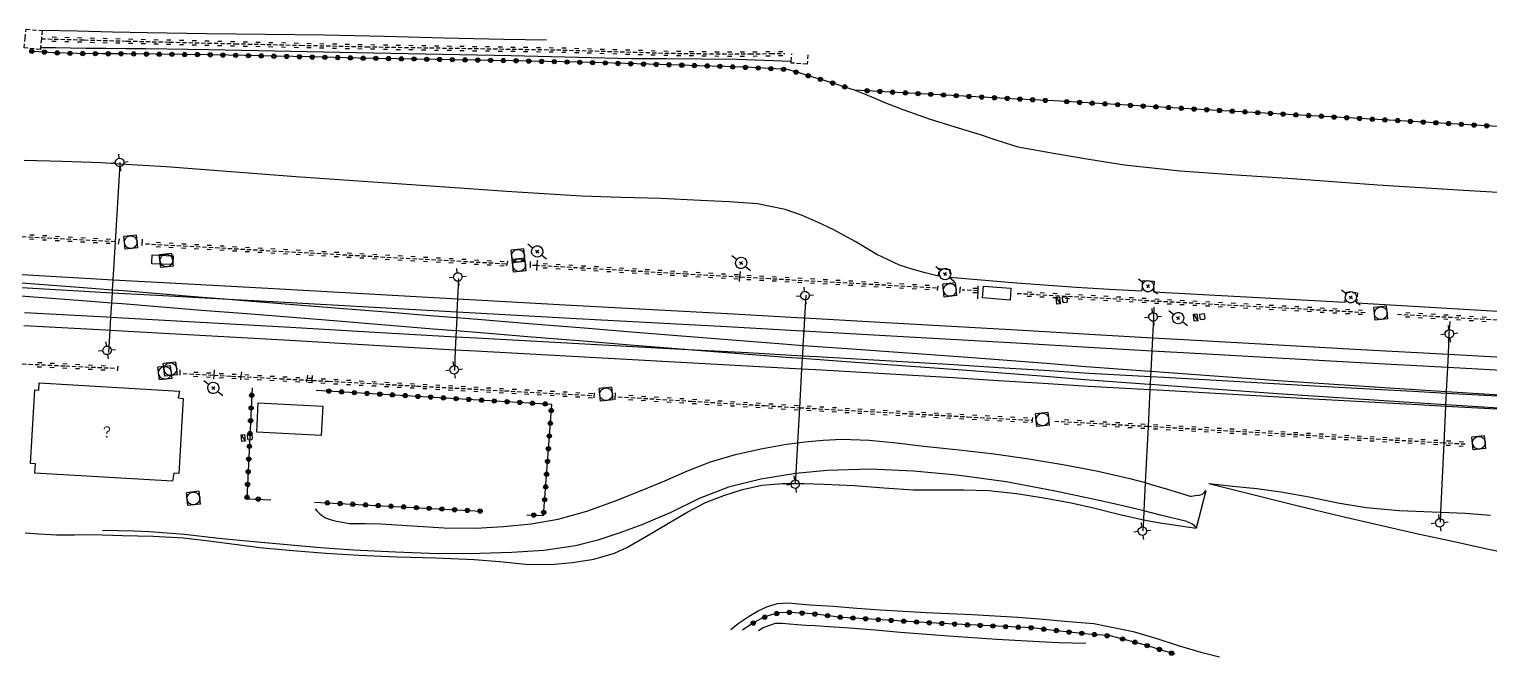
# Model space of a CAD drawing. Header units: millimetres. Extents: x 85000 to 86000, y 139000 to 140001.
# Drawn here: x 85425.2 to 85597.1, y 139003.6 to 139077.4 of the extents above; entities that cross this region are included whole.
import ezdxf
from ezdxf.enums import TextEntityAlignment as Align

# ---------------------------------------------------------------- set-up
doc = ezdxf.new("R2010")
doc.units = ezdxf.units.MM
doc.linetypes.add('DASHED', pattern=[0.75, 0.5, -0.25])
doc.layers.get('0').update_dxf_attribs({"linetype": 'CONTINUOUS'})
for name, color, linetype in [('W0017', 7, 'CONTINUOUS'), ('W0101', 7, 'CONTINUOUS'), ('W0104', 1, 'CONTINUOUS'), ('W0112', 1, 'DASHED'), ('W0120', 7, 'CONTINUOUS'), ('W0211', 2, 'CONTINUOUS'), ('W0214', 2, 'CONTINUOUS'), ('W0220', 5, 'DASHED'), ('W0322', 7, 'CONTINUOUS'), ('W0323', 7, 'CONTINUOUS'), ('W0402', 7, 'CONTINUOUS'), ('W0420', 7, 'CONTINUOUS'), ('W0438', 7, 'CONTINUOUS'), ('W0439', 7, 'CONTINUOUS'), ('W0473', 7, 'CONTINUOUS'), ('W0610', 7, 'CONTINUOUS'), ('W0611', 7, 'CONTINUOUS'), ('W0700', 7, 'CONTINUOUS'), ('W0991', 7, 'CONTINUOUS')]:
    doc.layers.add(name, color=color, linetype=linetype)
doc.styles.get("Standard").update_dxf_attribs({"font": 'romans.shx', "width": 0.85})

# ---------------------------------------------------------------- blocks, each defined once
blk = doc.blocks.new('croix')
for p, q in [((-3, 0), (3, 0)), ((0, -3), (0, 3))]:
    blk.add_line(p, q)
blk = doc.blocks.new('T818')
at = {"color": 16, "linetype": 'Continuous', "xscale": 0.0001666666666666667, "yscale": 0.0001666666666666667}
blk.add_blockref('croix', (0, 0), dxfattribs=at)
blk = doc.blocks.new('T610')
for p, q in [((-0.500001, 0), (-1.000002, 0)), ((0, 0.500001), (0, 1.000002)), ((0.500001, 0), (1.000002, 0)), ((0, -0.500001), (0, -1.000002))]:
    blk.add_line(p, q)
blk.add_ellipse((0, 0), major_axis=(-0.353554, 0.353554), ratio=1, start_param=3.926990817, end_param=10.2101761242)
blk = doc.blocks.new('T420')
for p, q in [((0.75, 0.75), (-0.75, 0.75)), ((-0.75, 0.75), (-0.75, -0.75)), ((0.75, 0.75), (0.75, -0.75)), ((0.75, -0.75), (-0.75, -0.75))]:
    blk.add_line(p, q)
blk.add_ellipse((0, 0), major_axis=(-0.53, 0.53), ratio=1, start_param=3.926991, end_param=10.210176)
blk = doc.blocks.new('T438')
for p, q in [((-0.4, 0.2), (0.4, 0.2)), ((-0.4, -0.2), (-0.4, 0.2)), ((0.15, 1.1), (-0.3, 1.1)), ((-0.3, 1.1), (-0.3, 0.5)), ((-0.3, 0.5), (0.15, 0.5)), ((0.3, 0.65), (0.3, 0.95)), ((0.4, 0.2), (0.4, -0.2))]:
    blk.add_line(p, q)
at = {"flags": 128}
for points in [[(-0.4, -0.2), (0.4, 0.2)], [(0.4, -0.2), (-0.4, -0.2)]]:
    blk.add_lwpolyline(points, dxfattribs=at)
for centre, major_axis, start_param, end_param in [((0.15, 0.95), (0.106, -0.106), 0.785398, 2.356194), ((0.15, 0.65), (0.106, 0.106), 3.926991, 5.497787)]:
    blk.add_ellipse(centre, major_axis=major_axis, ratio=1, start_param=start_param, end_param=end_param)
blk = doc.blocks.new('T473')
for p, q in [((-0.166667, 0.166667), (0.166667, -0.166667)), ((-0.166667, -0.166667), (0.166667, 0.166667)), ((0.500001, 0.500001), (1.000002, 1.000002)), ((-1.000002, -1.000002), (-0.500001, -0.500001))]:
    blk.add_line(p, q)
blk.add_ellipse((0, 0), major_axis=(0.471405, 0.471405), ratio=1, start_param=5.4977871438, end_param=11.780972451)
blk = doc.blocks.new('t220o')
at = {"color": 0, "linetype": 'Continuous'}
for p, q in [((-0.25, 0.25), (0.25, 0.25)), ((-0.25, -0.25), (0.25, -0.25))]:
    blk.add_line(p, q, dxfattribs=at)
blk = doc.blocks.new('t323o')
at = {"color": 0, "linetype": 'Continuous'}
for radius in [0.25, 0.15]:
    blk.add_circle((0, 0), radius, dxfattribs=at)
blk = doc.blocks.new('t322o')
at = {"color": 0, "linetype": 'Continuous'}
for radius in [0.25, 0.15]:
    blk.add_circle((0, 0), radius, dxfattribs=at)

msp = doc.modelspace()

# ---------------------------------------------------------------- linework, layer by layer
at = {"layer": 'W0017'}
for points in [[(85458.87, 139021.04), (85459.11, 139020.77), (85459.35, 139020.51), (85459.61, 139020.27), (85460.09, 139019.99), (85460.62, 139019.79), (85461.16, 139019.62), (85462.92, 139019.31), (85464.75, 139019.29), (85466.58, 139019.28), (85470.32, 139019.02), (85474.05, 139018.8), (85477.78, 139018.77), (85481.03, 139018.94), (85484.27, 139019.27), (85487.46, 139019.82), (85490.81, 139020.75), (85494.09, 139021.94), (85497.35, 139023.21), (85500.02, 139024.34), (85502.68, 139025.51), (85505.38, 139026.54), (85508.31, 139027.4), (85511.3, 139028.09), (85514.31, 139028.62), (85515.62, 139028.8), (85516.47, 139028.91), (85518.65, 139029.11), (85520.83, 139029.21), (85524.05, 139029.1), (85527.27, 139028.77), (85530.49, 139028.41), (85534.62, 139027.98), (85538.74, 139027.48), (85542.85, 139026.89), (85546.83, 139026.24), (85550.79, 139025.5), (85554.71, 139024.61), (85556.53, 139024.11), (85557.13, 139023.94), (85559.54, 139023.22), (85561.95, 139022.49)], [(85561.41, 139019.53), (85558.17, 139020.33), (85556.36, 139020.78), (85554.93, 139021.13), (85551.68, 139021.88), (85545.93, 139023.11), (85540.16, 139024.2), (85534.36, 139024.99), (85529.27, 139025.45), (85524.17, 139025.7), (85519.09, 139025.55), (85515.41, 139025.18), (85515.19, 139025.15), (85511.3, 139024.53), (85507.51, 139023.59), (85504.06, 139022.24), (85500.71, 139020.61), (85497.29, 139019.13), (85494.72, 139018.2), (85492.12, 139017.36), (85489.48, 139016.68), (85485.77, 139016.13), (85481.99, 139015.89), (85478.22, 139015.78), (85473.28, 139015.75), (85468.33, 139015.92), (85463.39, 139016.18), (85459.47, 139016.45), (85455.55, 139016.78), (85451.63, 139017.13), (85447.54, 139017.55), (85443.47, 139018), (85439.38, 139018.32), (85437.53, 139018.4), (85435.68, 139018.45), (85433.83, 139018.5)], [(85563.66, 139023.16), (85563.52, 139023.01), (85563.38, 139022.86), (85563.23, 139022.73), (85562.84, 139022.59), (85562.39, 139022.54), (85561.95, 139022.49)], [(85561.41, 139019.53), (85561.61, 139019.46), (85561.81, 139019.39), (85562, 139019.3), (85562.2, 139019.13), (85562.37, 139018.94), (85562.54, 139018.74)]]:
    msp.add_lwpolyline(points, dxfattribs=at)
at = {"layer": 'W0101'}
for points in [[(85425.95, 139026.31), (85425.37, 139026.34), (85425.87, 139035.02), (85426.34, 139034.99), (85426.39, 139035.84), (85442.89, 139034.88), (85442.76, 139034.06)], [(85442.76, 139034.06), (85443.32, 139034.02), (85442.81, 139025.2), (85442.24, 139025.23)], [(85442.24, 139025.23), (85442.08, 139024.29), (85425.88, 139025.23), (85425.95, 139026.31)]]:
    msp.add_lwpolyline(points, dxfattribs=at)
at = {"layer": 'W0104'}
msp.add_lwpolyline([(85459.58, 139029.64), (85451.98, 139030.03), (85452.16, 139033.49), (85459.75, 139033.11)], close=True, dxfattribs=at)
at = {"layer": 'W0112'}
msp.add_lwpolyline([(85426.53, 139075.03), (85424.61, 139075.22), (85424.73, 139076.35), (85424.84, 139077.41), (85426.74, 139077.27), (85426.65, 139076.29), (85426.55, 139075.27)], close=True, dxfattribs=at)
for points in [[(85516.76, 139073.32), (85514.86, 139073.43), (85514.88, 139073.65), (85514.94, 139074.52)], [(85516.82, 139074.42), (85516.78, 139073.61), (85516.76, 139073.32)], [(85532.19, 139048.38), (85532.28, 139049.27), (85533.54, 139049.16), (85533.52, 139048.23)], [(85556.15, 139046.6), (85556.26, 139047.88), (85557.58, 139047.8), (85557.49, 139046.52)], [(85580.07, 139045.3), (85580.16, 139046.52), (85581.49, 139046.44), (85581.41, 139045.2)]]:
    msp.add_lwpolyline(points, dxfattribs=at)
at = {"layer": 'W0120'}
for points in [[(85435.78, 139052.78), (85435.69, 139052.16)], [(85438.5, 139051.97), (85438.54, 139052.72)], [(85481.49, 139050.19), (85481.39, 139049.58)], [(85484.19, 139049.37), (85484.2, 139050.1)], [(85484.97, 139050.28), (85484.93, 139049.63), (85484.89, 139049.04)], [(85508.86, 139048.92), (85508.8, 139048.27), (85508.76, 139047.76)], [(85532.13, 139047.23), (85532.05, 139046.71)], [(85534.73, 139046.39), (85534.8, 139047.12)], [(85536.84, 139047.26), (85536.82, 139046.67), (85536.78, 139045.71)], [(85435.64, 139037.81), (85435.55, 139037.25)], [(85442.97, 139036.74), (85442.99, 139037.37)], [(85446.99, 139037.37), (85446.95, 139036.74), (85446.91, 139036.3)], [(85450.19, 139037.12), (85450.12, 139036.57), (85450.08, 139036.19)], [(85457.97, 139036.73), (85457.9, 139036.16), (85457.86, 139035.91)], [(85458.52, 139035.83), (85458.52, 139036.13), (85458.53, 139036.71)], [(85491.71, 139034.67), (85491.65, 139034.07)], [(85494.17, 139033.86), (85494.22, 139034.68)], [(85543.26, 139031.76), (85543.2, 139031.15)]]:
    msp.add_lwpolyline(points, dxfattribs=at)
at = {"layer": 'W0211'}
for points in [[(85486.1, 139076.14), (85481.08, 139076.22), (85474.04, 139076.38), (85467.01, 139076.56), (85459.97, 139076.72), (85453.02, 139076.81), (85446.07, 139076.88), (85439.12, 139076.98), (85435, 139077.07), (85430.87, 139077.17), (85426.74, 139077.27)], [(85426.55, 139075.27), (85428.32, 139075.25), (85430.09, 139075.23), (85431.86, 139075.2), (85434.22, 139075.18), (85436.57, 139075.16), (85438.93, 139075.14), (85441.4, 139075.11), (85443.87, 139075.08), (85446.33, 139075.05), (85452.14, 139074.92), (85457.94, 139074.8), (85463.74, 139074.67), (85469.81, 139074.56), (85475.87, 139074.46), (85481.93, 139074.34), (85486.65, 139074.22), (85491.36, 139074.09), (85496.07, 139073.99), (85500.22, 139073.96), (85504.37, 139073.95), (85508.52, 139073.89), (85510.64, 139073.82), (85512.76, 139073.73), (85514.88, 139073.65)], [(85541.57, 139063.53), (85540.1, 139064.02), (85538.62, 139064.5), (85537.15, 139064.98), (85534.15, 139065.92), (85531.15, 139066.86), (85528.18, 139067.88), (85526.22, 139068.65), (85524.27, 139069.46), (85522.32, 139070.27)], [(85604.05, 139057.88), (85593.98, 139058.45), (85583.92, 139059.1), (85573.86, 139059.81), (85567.26, 139060.26), (85560.66, 139060.74), (85554.09, 139061.45), (85549.91, 139062.08), (85545.74, 139062.81), (85541.57, 139063.53)], [(85564.01, 139024.02), (85569.2, 139022.72), (85574.38, 139021.42), (85579.58, 139020.16), (85584.01, 139019.13), (85588.44, 139018.14), (85592.89, 139017.19), (85596.59, 139016.36), (85600.3, 139015.57)], [(85507.79, 139006.86), (85508.62, 139007.54), (85509.91, 139008.42), (85510.98, 139009.02), (85512.1, 139009.54), (85513.25, 139009.89), (85514.5, 139009.98), (85515.78, 139009.87), (85517.06, 139009.76), (85519.82, 139009.58), (85522.58, 139009.35), (85525.34, 139009.14), (85530.74, 139008.85), (85536.15, 139008.61), (85541.55, 139008.29), (85544.53, 139008.06), (85547.51, 139007.79), (85550.49, 139007.53)], [(85550.49, 139007.53), (85552.03, 139007.23), (85553.57, 139006.93), (85555.11, 139006.59), (85557.77, 139005.84), (85560.41, 139004.98), (85563.07, 139004.19), (85565.27, 139003.64)]]:
    msp.add_lwpolyline(points, dxfattribs=at)
at = {"layer": 'W0214'}
for points in [[(85532.19, 139048.38), (85530.65, 139048.78), (85529.11, 139049.19), (85527.6, 139049.68), (85524.95, 139050.93), (85522.4, 139052.45), (85519.81, 139053.86), (85517.96, 139054.73), (85516.08, 139055.55), (85514.17, 139056.23), (85510.92, 139056.87), (85507.57, 139057.11), (85504.21, 139057.29), (85499.55, 139057.53), (85494.88, 139057.64), (85490.21, 139057.79), (85485.8, 139058.05), (85481.39, 139058.34), (85476.98, 139058.64), (85470.18, 139059.11), (85463.38, 139059.59), (85456.58, 139060.07), (85448.96, 139060.65), (85441.33, 139061.25), (85435.91, 139061.57), (85433.7, 139061.71), (85429.15, 139061.87), (85424.61, 139061.99)], [(85556.15, 139046.6), (85552.3, 139046.83), (85548.44, 139047.06), (85544.59, 139047.32), (85540.9, 139047.61), (85537.21, 139047.92), (85533.52, 139048.23)], [(85580.07, 139045.3), (85557.49, 139046.52)], [(85604.03, 139043.89), (85581.41, 139045.2)], [(85424.73, 139018.2), (85426.35, 139018.07), (85428.44, 139017.98), (85430.53, 139017.99), (85432.63, 139018), (85436.21, 139017.91), (85439.79, 139017.81), (85443.36, 139017.61), (85446.36, 139017.28), (85449.36, 139016.87), (85452.36, 139016.5), (85456.24, 139016.13), (85460.12, 139015.82), (85464, 139015.57), (85468.53, 139015.38), (85473.05, 139015.27), (85477.57, 139015.09), (85480.59, 139014.82), (85483.6, 139014.52), (85486.59, 139014.48), (85489.13, 139014.7), (85491.66, 139015.1), (85494.09, 139015.8), (85495.63, 139016.52), (85497.11, 139017.37), (85498.6, 139018.23), (85500.65, 139019.45), (85502.7, 139020.68), (85504.81, 139021.76), (85506.96, 139022.61), (85509.16, 139023.31), (85511.4, 139023.8), (85513.84, 139024.02), (85515.35, 139024), (85516.3, 139024), (85518.77, 139023.92), (85522.27, 139023.76), (85525.76, 139023.48), (85529.26, 139023.27), (85532.21, 139023.25), (85535.18, 139023.27), (85538.12, 139023.17), (85541.37, 139022.82), (85544.59, 139022.32), (85547.8, 139021.73), (85550.59, 139021.1), (85553.37, 139020.4), (85556.16, 139019.77), (85556.31, 139019.74), (85558.28, 139019.4), (85560.41, 139019.07), (85562.54, 139018.74)], [(85564.01, 139024.02), (85566.84, 139023.71), (85569.66, 139023.4), (85572.48, 139023.04), (85575.83, 139022.44), (85579.18, 139021.75), (85582.54, 139021.2), (85586.4, 139020.85), (85590.28, 139020.67), (85591.32, 139020.63), (85594.16, 139020.51), (85597.14, 139020.3)], [(85549.54, 139005.19), (85547.94, 139005.24), (85546.34, 139005.29), (85544.74, 139005.35), (85539.07, 139005.65), (85533.4, 139006.06), (85527.73, 139006.5), (85524.74, 139006.75), (85521.74, 139007), (85518.74, 139007.21), (85517.68, 139007.27), (85516.62, 139007.33), (85515.56, 139007.38), (85514.69, 139007.47), (85513.82, 139007.56), (85512.98, 139007.53), (85511.67, 139007.08), (85511.02, 139006.67)]]:
    msp.add_lwpolyline(points, dxfattribs=at)
at = {"layer": 'W0220'}
for points in [[(85426.65, 139076.29), (85431.67, 139076.16), (85436.69, 139076.03), (85441.71, 139075.9), (85449.43, 139075.71), (85457.15, 139075.53), (85464.86, 139075.36), (85472.33, 139075.23), (85479.8, 139075.11), (85487.27, 139074.99), (85494.01, 139074.79), (85500.75, 139074.59), (85507.49, 139074.5), (85509.98, 139074.52), (85512.46, 139074.55), (85514.13, 139074.57)], [(85435.36, 139052.42), (85394.35, 139054.64), (85388.09, 139054.98)], [(85481.29, 139049.81), (85438.91, 139052.15)], [(85531.99, 139046.97), (85522.2, 139047.52), (85512.4, 139048.06), (85508.8, 139048.27), (85502.6, 139048.61), (85496.55, 139048.96), (85490.49, 139049.31), (85484.93, 139049.63), (85484.44, 139049.65)], [(85536.82, 139046.67), (85535, 139046.74)], [(85582.41, 139044.09), (85541.41, 139046.32)], [(85633.68, 139041.17), (85633.13, 139041.2), (85585.93, 139043.89)], [(85391.97, 139039.9), (85400.58, 139039.39), (85409.19, 139038.88), (85417.8, 139038.4), (85422.28, 139038.18), (85423.65, 139038.11), (85429.51, 139037.83), (85435.36, 139037.56)], [(85443.32, 139036.93), (85446.95, 139036.74), (85449.03, 139036.63), (85450.12, 139036.57), (85454.74, 139036.33), (85457.9, 139036.16), (85458.52, 139036.13), (85460.44, 139036.03), (85470.8, 139035.47), (85481.15, 139034.91), (85491.5, 139034.35)], [(85494.51, 139034.2), (85503.15, 139033.68), (85511.79, 139033.16), (85515.85, 139032.92), (85520.43, 139032.66), (85528.03, 139032.25), (85535.62, 139031.85), (85543.21, 139031.45)], [(85594.19, 139028.62), (85591.7, 139028.76), (85556.86, 139030.69), (85545.78, 139031.3)]]:
    msp.add_lwpolyline(points, dxfattribs=at)
at = {"layer": 'W0322'}
for points in [[(85522.32, 139070.27), (85521.19, 139070.62), (85520.06, 139070.98), (85518.93, 139071.33), (85517.43, 139071.79), (85515.93, 139072.23), (85514.43, 139072.67), (85513.02, 139072.75), (85511.62, 139072.83), (85510.21, 139072.9), (85507.08, 139073.03), (85503.95, 139073.13), (85500.82, 139073.23), (85495.34, 139073.38), (85489.85, 139073.53), (85484.37, 139073.66), (85477.56, 139073.79), (85470.75, 139073.9), (85463.94, 139074.02), (85458.19, 139074.15), (85452.45, 139074.28), (85446.7, 139074.41), (85443.36, 139074.45), (85440.03, 139074.48), (85436.69, 139074.52), (85433.8, 139074.54), (85430.91, 139074.55), (85428.02, 139074.64), (85425.19, 139074.85)], [(85552.41, 139006.08), (85551.55, 139006.16), (85550.68, 139006.23), (85549.82, 139006.31), (85547.63, 139006.53), (85545.44, 139006.78), (85543.26, 139007.03), (85539.97, 139007.18), (85536.68, 139007.34), (85533.39, 139007.5), (85529.19, 139007.75), (85525, 139008.01), (85520.8, 139008.27), (85519.28, 139008.46), (85517.76, 139008.64), (85516.24, 139008.76), (85515.34, 139008.82), (85514.44, 139008.86), (85513.55, 139008.8), (85512.84, 139008.65), (85512.14, 139008.44), (85511.46, 139008.17), (85510.55, 139007.69), (85509.67, 139007.12), (85509.16, 139006.78)], [(85560.07, 139003.93), (85558.57, 139004.39), (85556.85, 139004.92), (85555.12, 139005.41), (85554.22, 139005.64), (85553.32, 139005.86), (85552.41, 139006.08)]]:
    msp.add_lwpolyline(points, dxfattribs=at)
at = {"layer": 'W0323'}
for points in [[(85545.81, 139068.98), (85540.85, 139069.25), (85535.88, 139069.51), (85530.92, 139069.78), (85528.05, 139069.94), (85525.18, 139070.1), (85522.32, 139070.27)], [(85698.01, 139055.84), (85692.21, 139056.3), (85663.74, 139059.65), (85637.85, 139062.54), (85620.18, 139064.28), (85617.94, 139064.48), (85617.43, 139064.52), (85606.03, 139065.52), (85585.93, 139066.69), (85565.73, 139067.83), (85545.81, 139068.98)], [(85451.44, 139035.25), (85450.83, 139022.22), (85453.66, 139022.1)], [(85483.76, 139020.32), (85485.74, 139020.26), (85486.69, 139033.31), (85458.98, 139034.96)], [(85458.79, 139021.82), (85478.44, 139020.75)]]:
    msp.add_lwpolyline(points, dxfattribs=at)
at = {"layer": 'W0402'}
msp.add_lwpolyline([(85563.66, 139023.16), (85562.54, 139018.74)], dxfattribs=at)
at = {"layer": 'W0420'}
msp.add_lwpolyline([(85442.11, 139049.76), (85439.63, 139049.85), (85439.64, 139049.98), (85439.67, 139050.88), (85442.15, 139050.79), (85442.11, 139049.85)], close=True, dxfattribs=at)
at = {"layer": 'W0439'}
msp.add_lwpolyline([(85540.63, 139045.57), (85537.38, 139045.82), (85537.49, 139047.21), (85540.73, 139046.97)], close=True, dxfattribs=at)
at = {"layer": 'W0611'}
for points in [[(85434.57, 139039.42), (85434.73, 139042.04), (85434.82, 139043.57), (85434.93, 139045.25), (85435, 139046.44), (85435.02, 139046.77), (85435.09, 139047.97), (85435.36, 139052.42), (85435.91, 139061.57), (85435.92, 139061.75)], [(85475.72, 139048.09), (85475.61, 139045.73), (85475.55, 139044.2), (85475.52, 139043.52), (85475.45, 139041.99), (85475.42, 139041.26), (85475.35, 139039.73), (85475.24, 139037.3)], [(85516.59, 139046.13), (85516.44, 139043.48), (85516.35, 139041.95), (85516.26, 139040.25), (85516.19, 139039.02), (85516.17, 139038.73), (85516.1, 139037.5), (85515.85, 139032.92), (85515.62, 139028.8), (85515.41, 139025.18), (85515.35, 139024), (85515.35, 139023.92)], [(85557.55, 139044.73), (85557.5, 139043.55)], [(85557.5, 139043.54), (85557.38, 139041.14), (85557.31, 139039.61), (85557.18, 139037.21), (85557.15, 139036.59), (85557.11, 139035.68), (85557.08, 139035.06), (85556.86, 139030.69), (85556.53, 139024.11), (85556.36, 139020.78), (85556.31, 139019.74), (85556.24, 139018.43)], [(85592.31, 139041.63), (85592.41, 139043.07)], [(85591.26, 139019.46), (85591.32, 139020.63), (85591.7, 139028.76), (85591.91, 139033.11), (85591.92, 139033.29), (85591.98, 139034.64), (85591.99, 139034.82), (85592.12, 139037.68), (85592.2, 139039.2), (85592.31, 139041.63)]]:
    msp.add_lwpolyline(points, dxfattribs=at)
at = {"layer": 'W0700'}
for points in [[(85421.65, 139048.72), (85432.43, 139048.12), (85435.09, 139047.97), (85443.2, 139047.52), (85453.98, 139046.92), (85465.88, 139046.26), (85475.61, 139045.73), (85477.78, 139045.61), (85489.69, 139044.95), (85498.54, 139044.47), (85507.39, 139043.98), (85516.23, 139043.49), (85516.44, 139043.48), (85524.64, 139043.02), (85533.04, 139042.54), (85541.44, 139042.07), (85550.64, 139041.51)], [(85423.79, 139047.62), (85431.59, 139047.04), (85435.02, 139046.77), (85436.26, 139046.68), (85440.93, 139046.3), (85445.6, 139045.93), (85448.68, 139045.68), (85450.95, 139045.5), (85456.31, 139045.07), (85461.67, 139044.64), (85467.26, 139044.19), (85472.86, 139043.73), (85475.52, 139043.52), (85478.45, 139043.28), (85484.48, 139042.79), (85490.51, 139042.3), (85496.54, 139041.81), (85502.49, 139041.33), (85508.44, 139040.85), (85514.39, 139040.39), (85516.26, 139040.25), (85521.47, 139039.87), (85528.56, 139039.38), (85535.65, 139038.86), (85540.29, 139038.5), (85544.92, 139038.14), (85549.54, 139037.77)], [(85421.57, 139047.19), (85432.34, 139046.59), (85435, 139046.44), (85443.12, 139045.99), (85448.68, 139045.68), (85453.89, 139045.39), (85465.8, 139044.74), (85475.55, 139044.2), (85477.7, 139044.08), (85489.6, 139043.42), (85498.45, 139042.94), (85507.3, 139042.46), (85516.15, 139041.97), (85516.35, 139041.95), (85524.55, 139041.49), (85532.95, 139041.02), (85541.35, 139040.54), (85550.55, 139039.98)], [(85423.68, 139046.1), (85431.47, 139045.52), (85434.93, 139045.25), (85436.14, 139045.15), (85440.81, 139044.78), (85445.48, 139044.4), (85450.83, 139043.98), (85456.19, 139043.55), (85461.54, 139043.12), (85467.14, 139042.67), (85472.73, 139042.21), (85475.45, 139041.99), (85478.33, 139041.75), (85484.36, 139041.26), (85490.38, 139040.77), (85496.41, 139040.28), (85502.37, 139039.8), (85502.77, 139039.77), (85508.32, 139039.33), (85514.27, 139038.86), (85516.17, 139038.73), (85521.36, 139038.35), (85528.45, 139037.85), (85535.54, 139037.33), (85540.17, 139036.98), (85544.8, 139036.61), (85549.43, 139036.25)], [(85424.66, 139044.13), (85434.31, 139043.59), (85434.82, 139043.57), (85443.96, 139043.05), (85455.25, 139042.41), (85466.54, 139041.76), (85475.42, 139041.26), (85477.83, 139041.12), (85488.48, 139040.54), (85499.12, 139039.97), (85502.77, 139039.77), (85509.77, 139039.39), (85516.19, 139039.02), (85517.85, 139038.93), (85525.92, 139038.47), (85534, 139037.99), (85539.32, 139037.66), (85544.64, 139037.33), (85549.94, 139036.99)], [(85424.58, 139042.6), (85434.23, 139042.07), (85434.73, 139042.04), (85443.88, 139041.53), (85455.17, 139040.89), (85466.46, 139040.24), (85475.35, 139039.73), (85477.74, 139039.6), (85488.39, 139039.02), (85499.04, 139038.44), (85509.69, 139037.86), (85516.1, 139037.5), (85517.76, 139037.4), (85525.84, 139036.94), (85533.91, 139036.46), (85539.22, 139036.13), (85544.54, 139035.8), (85549.86, 139035.47)], [(85550.64, 139041.51), (85557.38, 139041.14), (85561.06, 139040.93), (85571.49, 139040.36), (85581.91, 139039.78), (85592.2, 139039.2), (85595.76, 139039.01), (85609.62, 139038.23)], [(85550.55, 139039.98), (85557.31, 139039.61), (85560.98, 139039.41), (85571.4, 139038.83), (85581.83, 139038.25), (85592.12, 139037.68), (85595.68, 139037.48), (85609.53, 139036.7), (85623.38, 139035.92), (85638.3, 139035.08), (85653.22, 139034.24), (85668.15, 139033.4), (85684.95, 139032.46), (85701.76, 139031.52), (85718.57, 139030.59), (85732.76, 139029.8), (85734.11, 139029.73), (85749.64, 139028.86), (85765.18, 139028), (85781.69, 139027.08), (85798.19, 139026.15), (85814.7, 139025.22)], [(85549.54, 139037.77), (85557.09, 139037.22), (85557.18, 139037.21), (85564.64, 139036.66), (85572.19, 139036.12), (85587.09, 139035.13), (85591.99, 139034.82), (85601.99, 139034.19), (85616.9, 139033.26)], [(85549.94, 139036.99), (85557.15, 139036.59), (85558.77, 139036.5), (85567.61, 139036), (85576.44, 139035.5), (85588.73, 139034.82), (85591.98, 139034.64), (85601.01, 139034.14), (85613.3, 139033.46), (85616.9, 139033.26), (85626.24, 139032.74), (85639.18, 139032.03), (85652.12, 139031.32), (85664.25, 139030.64), (85676.39, 139029.96), (85688.52, 139029.29), (85700.97, 139028.6), (85713.43, 139027.91), (85725.89, 139027.21), (85741.16, 139026.35), (85756.43, 139025.48), (85771.71, 139024.62), (85787.51, 139023.73), (85803.31, 139022.85)], [(85549.43, 139036.25), (85556.98, 139035.69), (85557.11, 139035.68), (85564.53, 139035.14), (85572.08, 139034.59), (85586.99, 139033.6), (85591.92, 139033.29), (85601.9, 139032.67), (85616.83, 139031.73)], [(85549.86, 139035.47), (85557.08, 139035.06), (85558.69, 139034.97), (85567.52, 139034.47), (85576.35, 139033.98), (85588.64, 139033.29), (85591.91, 139033.11), (85600.93, 139032.61)]]:
    msp.add_lwpolyline(points, dxfattribs=at)

# ---------------------------------------------------------------- block references
at = {"layer": 'W0220'}
for p, rotation in [((85428.15, 139076.25), 358.5510828904489), ((85429.65, 139076.21), 358.5510828904489), ((85431.15, 139076.17), 358.5510828904489), ((85432.65, 139076.13), 358.5393882407484), ((85434.15, 139076.09), 358.5393882407484), ((85435.65, 139076.06), 358.5393882407484), ((85437.15, 139076.02), 358.5738909845713), ((85438.65, 139075.98), 358.5738909845713), ((85440.14, 139075.94), 358.5738909845713), ((85441.64, 139075.91), 358.5738909845713), ((85443.14, 139075.87), 358.5821873677083), ((85444.64, 139075.83), 358.5821873677083), ((85446.14, 139075.8), 358.5821873677083), ((85447.64, 139075.76), 358.5821873677083), ((85449.14, 139075.72), 358.5821873677083), ((85450.64, 139075.68), 358.6192883211987), ((85452.14, 139075.65), 358.6192883211987), ((85453.64, 139075.61), 358.6192883211987), ((85455.14, 139075.58), 358.6192883211987), ((85456.64, 139075.54), 358.6192883211987), ((85458.14, 139075.51), 358.7604428197335), ((85459.64, 139075.47), 358.7604428197335), ((85461.14, 139075.44), 358.7604428197335), ((85462.64, 139075.41), 358.7604428197335), ((85464.14, 139075.38), 358.7604428197335), ((85465.64, 139075.35), 358.9719016431242), ((85467.14, 139075.32), 358.9719016431242), ((85468.64, 139075.29), 358.9719016431242), ((85470.14, 139075.27), 358.9719016431242), ((85471.64, 139075.24), 358.9719016431242), ((85473.14, 139075.21), 359.0947590496538), ((85474.64, 139075.19), 359.0947590496538), ((85476.14, 139075.17), 359.0947590496538), ((85477.64, 139075.14), 359.0947590496538), ((85479.14, 139075.12), 359.0947590496538), ((85480.64, 139075.1), 359.1024293228592), ((85482.14, 139075.07), 359.1024293228592), ((85483.64, 139075.05), 359.1024293228592), ((85485.14, 139075.03), 359.1024293228592), ((85486.63, 139075), 359.1024293228592), ((85488.13, 139074.97), 358.283849581446), ((85489.63, 139074.92), 358.283849581446), ((85491.13, 139074.88), 358.283849581446), ((85492.63, 139074.83), 358.283849581446), ((85494.13, 139074.79), 358.2835951495194), ((85495.63, 139074.74), 358.2835951495194), ((85497.13, 139074.7), 358.2835951495194), ((85498.63, 139074.65), 358.2835951495194), ((85500.13, 139074.61), 358.2835951495194), ((85501.63, 139074.58), 359.2522998105661), ((85503.13, 139074.56), 359.2522998105661), ((85504.63, 139074.54), 359.2522998105661), ((85506.13, 139074.52), 359.2522998105661), ((85509.13, 139074.51), 0.3459848016096299), ((85510.63, 139074.52), 0.7150068283887563), ((85512.13, 139074.54), 0.7150068283887563), ((85513.63, 139074.56), 0.7150068283496908), ((85507.63, 139074.5), 0.3459848016096299), ((85425.53, 139052.95), 176.9014993775587), ((85427.03, 139052.87), 176.9014993775587), ((85428.53, 139052.79), 176.9014993775587), ((85430.03, 139052.71), 176.9014993775587), ((85431.52, 139052.63), 176.9014993775587), ((85433.02, 139052.55), 176.9014993775587), ((85434.52, 139052.47), 176.9014993775587), ((85440.41, 139052.07), 176.840763036391), ((85441.9, 139051.99), 176.840763036391), ((85443.4, 139051.9), 176.840763036391), ((85444.9, 139051.82), 176.840763036391), ((85446.4, 139051.74), 176.840763036391), ((85447.9, 139051.66), 176.840763036391), ((85449.39, 139051.57), 176.840763036391), ((85450.89, 139051.49), 176.840763036391), ((85452.39, 139051.41), 176.840763036391), ((85453.89, 139051.33), 176.840763036391), ((85455.38, 139051.24), 176.840763036391), ((85456.88, 139051.16), 176.840763036391), ((85458.38, 139051.08), 176.840763036391), ((85459.88, 139050.99), 176.840763036391), ((85461.37, 139050.91), 176.840763036391), ((85462.87, 139050.83), 176.840763036391), ((85464.37, 139050.75), 176.840763036391), ((85465.87, 139050.66), 176.840763036391), ((85467.37, 139050.58), 176.840763036391), ((85468.86, 139050.5), 176.840763036391), ((85470.36, 139050.42), 176.840763036391), ((85471.86, 139050.33), 176.840763036391), ((85473.36, 139050.25), 176.840763036391), ((85474.85, 139050.17), 176.840763036391), ((85476.35, 139050.09), 176.840763036391), ((85477.85, 139050), 176.840763036391), ((85479.35, 139049.92), 176.840763036391), ((85480.85, 139049.84), 176.840763036391), ((85485.94, 139049.57), 176.7192499535353), ((85487.44, 139049.48), 176.7192499535353), ((85488.93, 139049.4), 176.7192499535353), ((85490.43, 139049.31), 176.7192499535353), ((85491.93, 139049.23), 176.7095644524395), ((85493.43, 139049.14), 176.7095644524395), ((85494.92, 139049.05), 176.7095644524395), ((85496.42, 139048.97), 176.7095644524395), ((85497.92, 139048.88), 176.7378687502266), ((85499.42, 139048.8), 176.7378687502266), ((85500.91, 139048.71), 176.7378687502266), ((85502.41, 139048.63), 176.7378687502266), ((85503.91, 139048.54), 176.7807927497183), ((85505.41, 139048.46), 176.7807927497183), ((85506.9, 139048.37), 176.7807927497183), ((85508.4, 139048.29), 176.7807927497183), ((85509.9, 139048.2), 176.7821940778579), ((85511.4, 139048.12), 176.7821940778579), ((85512.89, 139048.04), 176.810778615931), ((85514.39, 139047.95), 176.810778615931), ((85515.89, 139047.87), 176.810778615931), ((85517.39, 139047.79), 176.810778615931), ((85518.88, 139047.7), 176.810778615931), ((85520.38, 139047.62), 176.810778615931), ((85521.88, 139047.54), 176.810778615931), ((85523.38, 139047.45), 176.8162834223199), ((85524.88, 139047.37), 176.8162834223199), ((85526.37, 139047.29), 176.8162834223199), ((85527.87, 139047.2), 176.8162834223199), ((85529.37, 139047.12), 176.8162834223199), ((85530.87, 139047.04), 176.8162834223199), ((85536.5, 139046.68), 177.7998172412223), ((85542.91, 139046.24), 176.8868119296975), ((85544.41, 139046.16), 176.8868119296975), ((85545.91, 139046.08), 176.8868119296975), ((85547.4, 139045.99), 176.8868119296975), ((85548.9, 139045.91), 176.8868119296975), ((85550.4, 139045.83), 176.8868119296975), ((85551.9, 139045.75), 176.8868119296975), ((85553.4, 139045.67), 176.8868119296975), ((85554.89, 139045.59), 176.8868119296975), ((85556.39, 139045.51), 176.8868119296975), ((85557.89, 139045.42), 176.8868119296975), ((85559.39, 139045.34), 176.8868119296975), ((85560.88, 139045.26), 176.8868119296975), ((85562.38, 139045.18), 176.8868119296975), ((85563.88, 139045.1), 176.8868119296975), ((85565.38, 139045.02), 176.8868119296975), ((85566.88, 139044.94), 176.8868119296975), ((85568.37, 139044.85), 176.8868119296975), ((85569.87, 139044.77), 176.8868119296975), ((85571.37, 139044.69), 176.8868119296975), ((85572.87, 139044.61), 176.8868119296975), ((85574.36, 139044.53), 176.8868119296975), ((85575.86, 139044.45), 176.8868119296975), ((85577.36, 139044.36), 176.8868119296975), ((85578.86, 139044.28), 176.8868119296975), ((85580.36, 139044.2), 176.8868119296975), ((85581.85, 139044.12), 176.8868119296975), ((85587.42, 139043.81), 176.730376139336), ((85588.92, 139043.72), 176.730376139336), ((85590.42, 139043.64), 176.730376139336), ((85591.92, 139043.55), 176.730376139336), ((85593.41, 139043.47), 176.730376139336), ((85594.91, 139043.38), 176.730376139336), ((85596.41, 139043.29), 176.730376139336), ((85426.42, 139037.98), 357.2918186691381), ((85427.91, 139037.91), 357.2918186691381), ((85429.41, 139037.84), 357.2918186691381), ((85430.91, 139037.77), 357.2918186688539), ((85432.41, 139037.7), 357.2918186688539), ((85433.91, 139037.62), 357.2918186688539), ((85444.82, 139036.85), 356.998829981265), ((85446.32, 139036.77), 356.998829981265), ((85447.82, 139036.69), 356.9771066558948), ((85449.32, 139036.61), 357.0147267942203), ((85450.81, 139036.54), 356.9846048828391), ((85452.31, 139036.46), 356.9846048828391), ((85453.81, 139036.38), 356.9846048828391), ((85455.31, 139036.3), 356.973885239814), ((85456.81, 139036.22), 356.973885239814), ((85458.3, 139036.14), 356.9920011086807), ((85459.8, 139036.06), 356.9590203813581), ((85461.3, 139035.98), 356.9311492544883), ((85462.8, 139035.9), 356.9311492544883), ((85464.29, 139035.82), 356.9311492544883), ((85465.79, 139035.74), 356.9311492544883), ((85467.29, 139035.66), 356.9311492544883), ((85468.79, 139035.58), 356.9311492544883), ((85470.29, 139035.5), 356.9311492544883), ((85471.78, 139035.42), 356.8977378430631), ((85473.28, 139035.34), 356.8977378430631), ((85474.78, 139035.26), 356.8977378430631), ((85476.28, 139035.17), 356.8977378430631), ((85477.78, 139035.09), 356.8977378430631), ((85479.27, 139035.01), 356.8977378430631), ((85480.77, 139034.93), 356.8977378430631), ((85482.27, 139034.85), 356.897737843228), ((85483.77, 139034.77), 356.897737843228), ((85485.26, 139034.69), 356.897737843228), ((85486.76, 139034.61), 356.897737843228), ((85488.26, 139034.53), 356.897737843228), ((85489.76, 139034.44), 356.897737843228), ((85491.26, 139034.36), 356.897737843228), ((85496, 139034.11), 356.5371747760472), ((85497.5, 139034.02), 356.5371747760472), ((85499, 139033.93), 356.5371747760472), ((85500.5, 139033.84), 356.5371747760472), ((85501.99, 139033.75), 356.5371747760472), ((85503.49, 139033.66), 356.5433808279735), ((85504.99, 139033.57), 356.5433808279735), ((85506.48, 139033.48), 356.5433808279735), ((85507.98, 139033.39), 356.5433808279735), ((85509.48, 139033.3), 356.5433808279735), ((85510.98, 139033.21), 356.5433808279735), ((85512.47, 139033.12), 356.6716140160881), ((85513.97, 139033.03), 356.6716140160881), ((85515.47, 139032.95), 356.6716140160881), ((85516.97, 139032.86), 356.6804142287738), ((85518.46, 139032.77), 356.6804142287738), ((85519.96, 139032.69), 356.6804142287738), ((85521.46, 139032.6), 356.893739580365), ((85522.96, 139032.52), 356.893739580365), ((85524.45, 139032.44), 356.893739580365), ((85525.95, 139032.36), 356.893739580365), ((85527.45, 139032.28), 356.893739580365), ((85528.95, 139032.2), 357.0066220368332), ((85530.45, 139032.12), 357.0066220368332), ((85531.94, 139032.04), 357.0066220368332), ((85533.44, 139031.96), 357.0066220368332), ((85534.94, 139031.88), 357.0066220368332), ((85536.44, 139031.81), 357.0145408970616), ((85537.94, 139031.73), 357.0145408970616), ((85539.43, 139031.65), 357.0145408970616), ((85540.93, 139031.57), 357.0145408970616), ((85542.43, 139031.49), 357.0145408970616), ((85547.27, 139031.22), 176.8230338814071), ((85548.77, 139031.14), 176.8230338814071), ((85550.27, 139031.05), 176.8230338814071), ((85551.77, 139030.97), 176.8230338814071), ((85553.27, 139030.89), 176.8230338814071), ((85554.76, 139030.8), 176.8230338814071), ((85556.26, 139030.72), 176.8230338814071), ((85557.76, 139030.64), 176.8248144279717), ((85559.26, 139030.55), 176.8248144279717), ((85560.75, 139030.47), 176.8248144279717), ((85562.25, 139030.39), 176.8248144279717), ((85563.75, 139030.31), 176.8248144279717), ((85565.25, 139030.22), 176.8248144279717), ((85566.74, 139030.14), 176.8248144279717), ((85568.24, 139030.06), 176.8248144279717), ((85569.74, 139029.97), 176.8248144279717), ((85571.24, 139029.89), 176.8248144279717), ((85572.74, 139029.81), 176.8248144279717), ((85574.23, 139029.72), 176.8248144279717), ((85575.73, 139029.64), 176.8248144279717), ((85577.23, 139029.56), 176.8248144279717), ((85578.73, 139029.47), 176.8248144279717), ((85580.22, 139029.39), 176.8248144279717), ((85581.72, 139029.31), 176.8248144279717), ((85583.22, 139029.23), 176.8248144279717), ((85584.72, 139029.14), 176.8248144279717), ((85586.21, 139029.06), 176.8248144279717), ((85587.71, 139028.98), 176.8248144279717), ((85589.21, 139028.89), 176.8248144279717), ((85590.71, 139028.81), 176.8248144279717), ((85592.21, 139028.73), 176.8265445772871), ((85593.7, 139028.64), 176.8265445772871)]:
    msp.add_blockref('t220o', p, dxfattribs=dict(at, rotation=rotation))
at = {"layer": 'W0322'}
for p, rotation in [((85425.52, 139074.82), 175.8913306279362), ((85427.01, 139074.72), 175.8913306279362), ((85428.51, 139074.63), 178.2162788462129), ((85430.01, 139074.58), 178.2162788462129), ((85431.51, 139074.55), 179.6436383098078), ((85433.01, 139074.54), 179.6436383098078), ((85434.51, 139074.53), 179.7030307541847), ((85436.01, 139074.53), 179.7030307541847), ((85437.51, 139074.51), 179.3128271986479), ((85439.01, 139074.49), 179.3128271986479), ((85440.51, 139074.48), 179.3815388449675), ((85442.01, 139074.46), 179.3815388449675), ((85443.51, 139074.44), 179.3815388449649), ((85445.01, 139074.43), 179.3815388449649), ((85446.51, 139074.41), 179.3815388449649), ((85448.01, 139074.38), 178.6939702227446), ((85449.51, 139074.35), 178.6939702227446), ((85451.01, 139074.31), 178.6939702227446), ((85452.51, 139074.28), 178.6941973979391), ((85454.01, 139074.24), 178.6941973979391), ((85455.51, 139074.21), 178.6941973979391), ((85457.01, 139074.18), 178.6941973979391), ((85458.51, 139074.14), 178.7737026198529), ((85460.01, 139074.11), 178.7737026198529), ((85461.51, 139074.08), 178.7737026198529), ((85463.01, 139074.04), 178.7737026198529), ((85464.51, 139074.01), 178.9822257952255), ((85466, 139073.99), 178.9822257952255), ((85467.5, 139073.96), 178.9822257952255), ((85469, 139073.93), 178.9822257952255), ((85470.5, 139073.91), 178.9822257952255), ((85472, 139073.88), 179.0747338332223), ((85473.5, 139073.86), 179.0747338332223), ((85475, 139073.84), 179.0747338332223), ((85476.5, 139073.81), 179.0747338332223), ((85478, 139073.79), 178.8897230635737), ((85479.5, 139073.76), 178.8897230635737), ((85481, 139073.73), 178.8897230635737), ((85482.5, 139073.7), 178.8897230635737), ((85484, 139073.67), 178.8897230635737), ((85485.5, 139073.63), 178.5898307172345), ((85487, 139073.6), 178.5898307172345), ((85488.5, 139073.56), 178.5898307172345), ((85490, 139073.52), 178.4433757785966), ((85491.5, 139073.48), 178.4433757785966), ((85493, 139073.44), 178.4433757785966), ((85494.5, 139073.4), 178.4433757785966), ((85496, 139073.36), 178.4433757785924), ((85497.5, 139073.32), 178.4433757785924), ((85499, 139073.28), 178.4433757785924), ((85500.5, 139073.24), 178.4433757785924), ((85502, 139073.19), 178.1883732416435), ((85503.49, 139073.14), 178.1883732416435), ((85504.99, 139073.1), 178.2066604915865), ((85506.49, 139073.05), 178.2066604915865), ((85507.99, 139072.99), 177.6574710872785), ((85509.49, 139072.93), 177.6574710872785), ((85510.99, 139072.86), 177.0299609615656), ((85512.49, 139072.78), 176.7840595737382), ((85513.98, 139072.7), 176.7863404532068), ((85515.44, 139072.37), 163.5567423059089), ((85516.88, 139071.95), 163.5112462934873), ((85518.32, 139071.52), 163.2095652051162), ((85519.75, 139071.08), 162.6979574067356), ((85521.18, 139070.63), 162.3918169050789), ((85510.41, 139007.6), 213.4165813951483), ((85511.75, 139008.28), 201.1730953404971), ((85513.18, 139008.72), 192.0229924817227), ((85514.67, 139008.85), 177.5187351976299), ((85516.16, 139008.77), 176.1859251658326), ((85517.66, 139008.65), 175.3453447156346), ((85519.15, 139008.47), 173.0932787713433), ((85520.64, 139008.29), 173.1304556398171), ((85522.13, 139008.19), 176.4134644450714), ((85523.63, 139008.1), 176.4134644450714), ((85525.13, 139008), 176.4007187583823), ((85526.63, 139007.91), 176.4007187583823), ((85528.12, 139007.81), 176.4007187583823), ((85529.62, 139007.72), 176.6863597684656), ((85531.12, 139007.63), 176.6863597684656), ((85532.61, 139007.55), 176.6863597684656), ((85534.11, 139007.47), 177.0924026689602), ((85535.61, 139007.39), 177.0924026689602), ((85537.11, 139007.32), 177.3192124188158), ((85538.61, 139007.25), 177.3192124188158), ((85540.11, 139007.18), 177.319212418804), ((85541.6, 139007.11), 177.319212418804), ((85543.1, 139007.04), 177.319212418804), ((85544.59, 139006.88), 173.5333784545746), ((85546.08, 139006.71), 173.5333784545319), ((85547.57, 139006.54), 173.5333784545319), ((85549.07, 139006.39), 174.1599192423752), ((85550.56, 139006.24), 174.9013633204868), ((85552.05, 139006.11), 175.0990244895069), ((85553.87, 139005.73), 166.2624026656366), ((85555.32, 139005.35), 164.0546040989498), ((85556.76, 139004.94), 164.0546040989498), ((85558.2, 139004.5), 162.8434480227766), ((85559.63, 139004.06), 163.0354005782263)]:
    msp.add_blockref('t322o', p, dxfattribs=dict(at, rotation=rotation))
at = {"layer": 'W0323'}
for p, rotation in [((85523.81, 139070.18), 176.7494111817706), ((85525.31, 139070.1), 176.7681873901849), ((85526.81, 139070.01), 176.7681873901849), ((85528.31, 139069.93), 176.789211742256), ((85529.8, 139069.84), 176.789211742256), ((85531.3, 139069.76), 176.8847785717287), ((85532.8, 139069.68), 176.8847785717287), ((85534.3, 139069.6), 176.8847785717287), ((85535.79, 139069.51), 176.8847785717287), ((85537.29, 139069.44), 176.9538738638205), ((85538.79, 139069.36), 176.9538738638205), ((85540.29, 139069.28), 176.9538738638205), ((85541.79, 139069.2), 176.9538738634764), ((85543.28, 139069.12), 176.9538738634764), ((85544.78, 139069.04), 176.9538738634764), ((85547.3, 139068.9), 176.7041992555356), ((85548.8, 139068.81), 176.7041992555356), ((85550.3, 139068.72), 176.7041992555356), ((85551.8, 139068.64), 176.7041992555356), ((85553.29, 139068.55), 176.7041992555356), ((85554.79, 139068.46), 176.7041992555356), ((85556.29, 139068.38), 176.7041992555356), ((85557.79, 139068.29), 176.7041992555356), ((85559.28, 139068.21), 176.7041992555356), ((85560.78, 139068.12), 176.7041992555356), ((85562.28, 139068.03), 176.7041992555356), ((85563.78, 139067.95), 176.7041992555356), ((85565.27, 139067.86), 176.7041992555356), ((85566.77, 139067.78), 176.7454206617277), ((85568.27, 139067.69), 176.7454206617277), ((85569.77, 139067.61), 176.7454206617277), ((85571.27, 139067.52), 176.7454206617277), ((85572.76, 139067.43), 176.7454206617277), ((85574.26, 139067.35), 176.7454206617277), ((85575.76, 139067.26), 176.7454206617277), ((85577.26, 139067.18), 176.7454206617277), ((85578.75, 139067.09), 176.7454206617277), ((85580.25, 139067.01), 176.7454206617277), ((85581.75, 139066.92), 176.7454206617277), ((85583.25, 139066.84), 176.7454206617277), ((85584.74, 139066.75), 176.7454206617277), ((85586.24, 139066.67), 176.677649248608), ((85587.74, 139066.58), 176.677649248608), ((85589.24, 139066.49), 176.677649248608), ((85590.73, 139066.41), 176.677649248608), ((85592.23, 139066.32), 176.677649248608), ((85593.73, 139066.23), 176.677649248608), ((85595.23, 139066.15), 176.677649248608), ((85596.72, 139066.06), 176.677649248608), ((85451.4, 139034.38), 267.3200633954959), ((85460.47, 139034.87), 176.5975531072079), ((85461.97, 139034.78), 176.5975531072079), ((85463.47, 139034.69), 176.5975531072079), ((85464.96, 139034.6), 176.5975531072079), ((85466.46, 139034.51), 176.5975531072079), ((85467.96, 139034.43), 176.5975531072079), ((85469.46, 139034.34), 176.5975531072079), ((85470.95, 139034.25), 176.5975531072079), ((85472.45, 139034.16), 176.5975531072079), ((85473.95, 139034.07), 176.5975531072079), ((85475.45, 139033.98), 176.5975531072079), ((85476.94, 139033.89), 176.5975531072079), ((85478.44, 139033.8), 176.5975531072079), ((85479.94, 139033.71), 176.5975531072079), ((85481.44, 139033.62), 176.5975531072079), ((85482.93, 139033.54), 176.5975531072079), ((85484.43, 139033.45), 176.5975531072079), ((85485.93, 139033.36), 176.5975531072079), ((85451.33, 139032.88), 267.3200633954959), ((85486.64, 139032.58), 85.7986872476389), ((85451.19, 139029.88), 267.3200633954959), ((85451.26, 139031.38), 267.3200633954959), ((85486.53, 139031.09), 85.7986872476389), ((85451.12, 139028.38), 267.3200633954959), ((85486.31, 139028.09), 85.7986872476389), ((85486.42, 139029.59), 85.7986872476389), ((85451.05, 139026.88), 267.3200633954959), ((85486.2, 139026.6), 85.7986872476389), ((85450.98, 139025.39), 267.3200633954959), ((85486.09, 139025.1), 85.7986872476389), ((85450.91, 139023.89), 267.3200633954959), ((85485.98, 139023.61), 85.7986872476389), ((85450.84, 139022.39), 267.3200633954959), ((85452.16, 139022.17), 357.6519655986361), ((85460.29, 139021.73), 356.9033487994313), ((85461.79, 139021.65), 356.9033487994313), ((85463.29, 139021.57), 356.9033487994313), ((85464.79, 139021.49), 356.9033487994313), ((85466.28, 139021.41), 356.9033487994313), ((85467.78, 139021.33), 356.9033487994313), ((85469.28, 139021.25), 356.9033487994313), ((85485.87, 139022.11), 85.7986872476389), ((85470.78, 139021.17), 356.9033487994313), ((85472.27, 139021.09), 356.9033487994313), ((85473.77, 139021.01), 356.9033487994313), ((85475.27, 139020.92), 356.9033487994313), ((85476.77, 139020.84), 356.9033487994313), ((85478.27, 139020.76), 356.9033487994313), ((85484.59, 139020.29), 358.114042282013), ((85485.76, 139020.61), 85.7986872476389)]:
    msp.add_blockref('t323o', p, dxfattribs=dict(at, rotation=rotation))
at = {"layer": 'W0420', "rotation": 276.2800217580792}
for p in [(85437.16, 139052.38), (85441.35, 139050.22), (85482.74, 139050.78), (85482.86, 139049.69), (85533.55, 139046.76), (85584.25, 139044.02), (85441.19, 139037.02), (85441.82, 139037.46), (85493.09, 139034.5), (85544.45, 139031.53), (85595.8, 139028.8), (85444.53, 139022.26)]:
    msp.add_blockref('T420', p, dxfattribs=at)
at = {"layer": 'W0438', "rotation": 276.2800217580792}
for p in [(85546.29, 139045.52), (85562.46, 139043.52), (85450.38, 139029.36)]:
    msp.add_blockref('T438', p, dxfattribs=at)
at = {"layer": 'W0473', "rotation": 276.2800217580792}
for p in [(85484.99, 139051.29), (85508.99, 139049.94), (85532.98, 139048.63), (85556.86, 139047.2), (85580.73, 139045.9), (85560.4, 139043.46), (85446.88, 139035.24)]:
    msp.add_blockref('T473', p, dxfattribs=at)
at = {"layer": 'W0610', "rotation": 276.2800217580792}
for p in [(85435.86, 139061.75), (85475.64, 139048.29), (85516.5, 139046.09), (85557.45, 139043.59), (85592.32, 139041.6), (85434.38, 139039.66), (85475.22, 139037.37), (85515.35, 139023.93), (85591.19, 139019.38), (85556.2, 139018.41)]:
    msp.add_blockref('T610', p, dxfattribs=at)
at = {"layer": 'W0611'}
for p, rotation in [((85435.91, 139061.57), 356.4834525598266), ((85435.92, 139061.75), 356.4834525598266), ((85435.36, 139052.42), 356.5484044571822), ((85435.09, 139047.97), 356.5422619826843), ((85475.72, 139048.09), 177.5041345852943), ((85435, 139046.44), 356.5526131343715), ((85435.02, 139046.77), 356.5549136274613), ((85475.61, 139045.73), 177.4909386598178), ((85516.59, 139046.13), 176.7997918177042), ((85434.93, 139045.25), 356.5549136274613), ((85475.55, 139044.2), 177.4812807723314), ((85557.55, 139044.73), 177.6686328612649), ((85434.82, 139043.57), 356.5276543424837), ((85475.52, 139043.52), 177.4925779052186), ((85516.44, 139043.48), 176.7786318916556), ((85557.5, 139043.55), 177.6686328612649), ((85557.5, 139043.54), 177.1161798404376), ((85592.41, 139043.07), 356.0109364445071), ((85434.73, 139042.04), 356.5521627687731), ((85475.42, 139041.26), 177.4925779052186), ((85475.45, 139041.99), 177.4727293754906), ((85516.35, 139041.95), 176.8033844972077), ((85557.38, 139041.14), 177.117040444273), ((85592.31, 139041.63), 357.289379023395), ((85592.31, 139041.63), 356.0109364445071), ((85434.57, 139039.42), 356.547623254296), ((85475.35, 139039.73), 177.5043121702127), ((85516.17, 139038.73), 176.7866095526061), ((85516.19, 139039.02), 176.9369283558597), ((85516.26, 139040.25), 176.7866095526061), ((85557.31, 139039.61), 177.1125871609341), ((85592.2, 139039.2), 357.289379023395), ((85475.24, 139037.3), 177.5043121702127), ((85516.1, 139037.5), 176.7951882702037), ((85557.18, 139037.21), 177.1513553146631), ((85592.12, 139037.68), 357.3021943792686), ((85557.11, 139035.68), 177.1467790879192), ((85557.15, 139036.59), 177.0934353105014), ((85557.08, 139035.06), 177.1192944066991), ((85591.98, 139034.64), 357.1844434120815), ((85591.99, 139034.82), 357.2937055213474), ((85515.85, 139032.92), 176.7978793647366), ((85591.91, 139033.11), 357.4831243828349), ((85591.92, 139033.29), 357.2777339777469), ((85556.86, 139030.69), 177.1197861803193), ((85515.62, 139028.8), 176.7877160432517), ((85591.7, 139028.76), 357.2911954268274), ((85515.41, 139025.18), 176.7823338541857), ((85515.35, 139023.92), 177.1375993136747), ((85515.35, 139024), 177.1375993136747), ((85556.53, 139024.11), 177.1144449723884), ((85556.36, 139020.78), 177.1126554628258), ((85591.32, 139020.63), 357.2870906965796), ((85556.24, 139018.43), 177.1157836894657), ((85556.31, 139019.74), 177.1157836894657), ((85591.26, 139019.46), 357.3154633023918)]:
    msp.add_blockref('T818', p, dxfattribs=dict(at, rotation=rotation))

# ---------------------------------------------------------------- texts
at = {"layer": 'W0991'}
msp.add_text('?', height=1.25, dxfattribs=at).set_placement((85434.34, 139030.06), align=Align.MIDDLE_CENTER)

doc.saveas('drawing.dxf')
